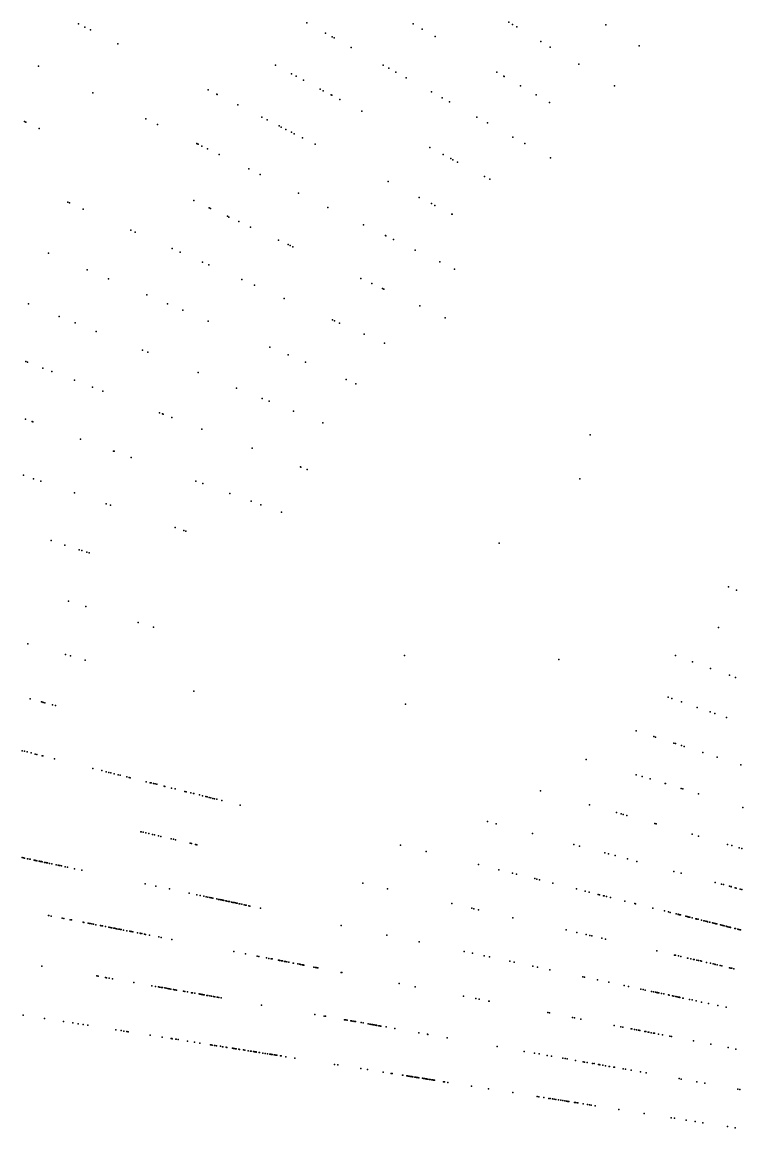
# Model space of a CAD drawing. Header units: metres. Extents: x -4327 to 4266, y -3886 to 3992.
# Drawn here: x -4327 to -3253, y 517 to 2165 of the extents above; entities that cross this region are included whole.
import ezdxf

# ---------------------------------------------------------------- set-up
doc = ezdxf.new("R2010")
doc.units = ezdxf.units.M

msp = doc.modelspace()

# ---------------------------------------------------------------- linework, layer by layer
for p in [(-4243.22, 2162.03, 2382.5), (-3902.9, 2163.41, 2510.26), (-3744.48, 2161.88, 2519.96), (-3602.35, 2164.51, 2473.99), (-3596.4, 2160.93, 2472.98), (-3457.69, 2160.6, 2509.25), (-4233.74, 2157.2, 2383.66), (-4225.64, 2153.07, 2408.31), (-4225.51, 2153.01, 2391.99), (-3875.35, 2148.14, 2486.19), (-3865.25, 2142.54, 2397.95), (-3731.13, 2154.17, 2514.13), (-3711.64, 2142.91, 2529.27), (-3590.34, 2157.29, 2478.06), (-4184.67, 2132.2, 2401.09), (-3862.37, 2140.95, 2399.29), (-3836.82, 2126.78, 2515.23), (-3554.37, 2135.68, 2533.3), (-3540.52, 2127.36, 2471.13), (-3407.73, 2129.39, 2515.5), (-4303.12, 2098.77, 2385.41), (-3949.88, 2100.19, 2474.93), (-3789.52, 2100.56, 2499.94), (-3781.02, 2095.85, 2466.13), (-3497.99, 2101.8, 2548.46), (-3926.07, 2087.53, 2498.16), (-3918.96, 2083.75, 2477.73), (-3908.18, 2078.01, 2499.49), (-3907.89, 2077.86, 2534.45), (-3770.56, 2090.05, 2509.42), (-3755.19, 2081.54, 2511.75), (-3620.18, 2090.11, 2473.1), (-3609.32, 2083.84, 2571.19), (-3608.84, 2083.57, 2573.99), (-4050.02, 2063.59, 2505.01), (-3883.05, 2064.65, 2515.16), (-3878.63, 2062.31, 2490.09), (-3717.39, 2060.58, 2539.66), (-3584.78, 2069.67, 2473.36), (-3444.65, 2069.75, 2491.36), (-4221.98, 2059.2, 2433.92), (-4037.39, 2057.15, 2506.88), (-4036.9, 2056.9, 2500.12), (-3867.02, 2056.13, 2488.95), (-3865.86, 2055.51, 2500.85), (-3853.77, 2049.08, 2515.18), (-3701.52, 2051.78, 2525.68), (-3690.6, 2045.73, 2440.83), (-3561.51, 2056.24, 2429.99), (-3541.61, 2044.75, 2526.03), (-4005.74, 2041.03, 2506.48), (-3821.28, 2031.81, 2512.88), (-3821.28, 2031.81, 2512.88), (-4323.87, 2016.25, 2471.99), (-4321.65, 2015.22, 2470.72), (-4142.95, 2020.65, 2423.55), (-4125.66, 2012.22, 2497.15), (-3970.16, 2022.9, 2496.97), (-3962.1, 2018.79, 2466.47), (-3649.72, 2023.07, 2571.28), (-3633.99, 2014.36, 2464.27), (-4301.92, 2006.02, 2466.01), (-3944.33, 2009.74, 2493.43), (-3941.12, 2008.1, 2485.05), (-3934.54, 2004.75, 2493.59), (-3926.08, 2000.44, 2466.09), (-3921.74, 1998.22, 2469.67), (-4066.84, 1983.53, 2461.55), (-4066.28, 1983.26, 2496.5), (-4065.08, 1982.67, 2457.29), (-4059.42, 1979.91, 2406.22), (-3909.68, 1992.08, 2493.64), (-3890.84, 1982.48, 2497.41), (-3719.92, 1977.92, 2446.22), (-3595.97, 1993.28, 2423.35), (-3578.32, 1983.49, 2478.08), (-4051.29, 1975.95, 2490.5), (-4033.79, 1967.41, 2479.74), (-4033.52, 1967.28, 2466.82), (-3700.09, 1967.37, 2463.84), (-3688.75, 1961.34, 2580.56), (-3540.03, 1962.27, 2448.54), (-3989.76, 1945.94, 2471.67), (-3685.42, 1959.57, 2414.42), (-3678.65, 1955.97, 2592.37), (-3972.77, 1937.65, 2521.51), (-3638.35, 1934.55, 2407.63), (-3630.42, 1930.33, 2420.47), (-3782.04, 1927.04, 2461.48), (-4259.18, 1896.31, 2556.15), (-4256.58, 1895.15, 2544.68), (-4071.71, 1898.67, 2562.88), (-3915.53, 1909.73, 2519.94), (-3735.61, 1903.39, 2586.55), (-4236.15, 1886.05, 2552.2), (-4048.8, 1887.99, 2551.69), (-4046.84, 1887.07, 2550.45), (-4046.53, 1886.93, 2508.44), (-3871.56, 1888.29, 2529.41), (-3717.33, 1894.07, 2586.47), (-3712.35, 1891.54, 2598.76), (-3686.81, 1878.53, 2543.42), (-3686.34, 1878.28, 2546.2), (-4021.47, 1875.24, 2524.84), (-4019.15, 1874.16, 2539.42), (-4004.34, 1867.25, 2523.67), (-3818.68, 1862.49, 2573.4), (-4165.33, 1854.52, 2441.91), (-4159.08, 1851.74, 2580.7), (-3987.01, 1859.17, 2503.21), (-3785.91, 1846.51, 2554.46), (-3785.43, 1846.28, 2550.99), (-3945.25, 1839.7, 2521.19), (-3930.87, 1833, 2505.68), (-3927.93, 1831.62, 2503.81), (-3927.87, 1831.6, 2506.92), (-3923.82, 1829.71, 2510.64), (-3774.13, 1840.76, 2571.64), (-4288.13, 1820.2, 2573.93), (-4103.77, 1827.12, 2578.86), (-4091.8, 1821.79, 2490.76), (-3741.54, 1824.87, 2472.02), (-4058.76, 1807.08, 2461.14), (-4048.99, 1802.72, 2474.2), (-3705.14, 1807.12, 2417.66), (-3683.25, 1796.44, 2400.38), (-4230.19, 1795.61, 2578.55), (-4198.7, 1782.24, 2433.27), (-4000.05, 1780.94, 2520.03), (-3822.55, 1782.49, 2470.5), (-3981, 1772.46, 2536.59), (-3806.24, 1774.88, 2466.11), (-3790.21, 1767.41, 2455.73), (-3788.5, 1766.6, 2451.56), (-4141.59, 1758, 2454.03), (-3936.83, 1752.79, 2540.01), (-4317.94, 1744.56, 2559.91), (-4110.82, 1744.94, 2448.46), (-4087.74, 1735.14, 2488.54), (-3734.92, 1741.62, 2419.91), (-4271.93, 1725.97, 2454.65), (-4248.09, 1716.34, 2587.26), (-4050.2, 1719.21, 2506.84), (-3864.92, 1720.77, 2568.82), (-3862.09, 1719.51, 2467), (-3854.26, 1716.03, 2587), (-3696.79, 1723.84, 2547.27), (-4216.8, 1703.7, 2458.11), (-3817.88, 1699.83, 2550.05), (-3787.41, 1686.26, 2449.71), (-4148.13, 1675.95, 2459.23), (-4140.24, 1672.77, 2489.56), (-3958.28, 1680.19, 2518.77), (-3931.09, 1668.65, 2554.94), (-4321.8, 1658.98, 2561.1), (-4319.51, 1658.11, 2569.64), (-4296.22, 1649.16, 2565.64), (-3905.24, 1657.68, 2557.03), (-4283.29, 1644.2, 2597.43), (-4249.44, 1631.21, 2550.74), (-4064.86, 1642.31, 2510.47), (-3844.49, 1631.89, 2608.18), (-4222.42, 1620.83, 2457.29), (-4206.91, 1614.88, 2600.02), (-4008.13, 1619.39, 2535.28), (-3830.13, 1625.8, 2560.75), (-3969.84, 1603.92, 2545.71), (-3959.01, 1599.54, 2479.24), (-4122.76, 1582.58, 2477.87), (-3923.15, 1585.06, 2553.4), (-4322.24, 1573.17, 2463.39), (-4312.12, 1569.48, 2451.19), (-4311.33, 1569.2, 2597.43), (-4118.2, 1580.83, 2481.46), (-4117.2, 1580.45, 2493.54), (-4104.44, 1575.55, 2517.55), (-3879.11, 1567.26, 2562.24), (-4059.31, 1558.22, 2543.69), (-3480.75, 1549.73, 2265.4), (-4240.42, 1543.39, 2470.88), (-4190.93, 1525.37, 2489.68), (-4190.15, 1525.09, 2486.03), (-4164.77, 1515.85, 2464.64), (-3984.62, 1529.55, 2550.3), (-3912.72, 1501.95, 2585.63), (-3911.85, 1501.62, 2581.9), (-4325.46, 1489.38, 2456.46), (-4310.58, 1484.25, 2464.06), (-3902.62, 1498.07, 2597.88), (-3496.22, 1484.06, 2249.86), (-4299.46, 1480.42, 2564.5), (-4068.53, 1480.82, 2551.94), (-4058.3, 1477.1, 2542.35), (-4249.26, 1463.14, 2499.14), (-4017.74, 1462.34, 2573.8), (-3986.13, 1450.83, 2597.88), (-4202.34, 1446.98, 2541.84), (-4195.74, 1444.71, 2499.45), (-3971.67, 1445.57, 2578.96), (-3940.94, 1434.39, 2571.58), (-4099.53, 1411.58, 2545.99), (-4086.53, 1407.11, 2550.62), (-4083.18, 1405.95, 2570.81), (-4284.17, 1392.01, 2469.73), (-4263.51, 1385.3, 2508.95), (-3616.35, 1388.19, 2249.14), (-4242.39, 1378.44, 2493.33), (-4238.29, 1377.1, 2487.73), (-4231.08, 1374.76, 2544.32), (-4227.62, 1373.64, 2500.58), (-3274.55, 1323, 2089.43), (-3262.87, 1318.28, 2110.58), (-4258.21, 1301.87, 2527.28), (-4232.54, 1294.02, 2480.23), (-4154.19, 1270.06, 2541.29), (-4131.36, 1263.08, 2539.99), (-3289.71, 1262.8, 2084.72), (-4318.96, 1238.44, 2511.38), (-4262.85, 1222.35, 2539.42), (-4255.08, 1220.12, 2518.79), (-3757.73, 1220.96, 2375.53), (-3353.89, 1220.72, 2132.65), (-4233.51, 1213.94, 2518.76), (-3527.68, 1214.68, 2270.96), (-3328.23, 1211.38, 2103.25), (-3301.57, 1201.67, 2086.4), (-3273.25, 1191.36, 2151.6), (-3264.57, 1188.21, 2106.83), (-4315.33, 1156.29, -230.47), (-4071.56, 1167.5, 2453.15), (-3364.91, 1158.63, 2190.19), (-3359.36, 1156.72, 2112.46), (-4298.25, 1151.71, -110.45), (-4296.67, 1151.29, -8.49), (-4295.87, 1151.08, -27.9), (-4293.67, 1150.48, -256.06), (-4281.97, 1147.35, -44.73), (-4277.81, 1146.24, -68.85), (-3756.3, 1148.42, 2341.23), (-3344.73, 1151.68, 2095.43), (-3321.34, 1143.63, 2190.99), (-3301.91, 1136.94, 2091.83), (-3295.14, 1134.61, 2176.36), (-3277.54, 1128.55, 2133.32), (-3412.43, 1108.77, 2189.35), (-3386.14, 1100.22, 2175.14), (-3383.59, 1099.4, 2176.17), (-3356.18, 1090.49, 2169.13), (-3353.7, 1089.68, 2199.46), (-4327.07, 1078.86, 755.02), (-4324.03, 1078.1, 814.64), (-4320.03, 1077.1, 783.81), (-4314.04, 1075.61, 1032.85), (-4308.01, 1074.11, 861.77), (-4307.98, 1074.1, 1036.51), (-4307.91, 1074.08, 891.94), (-4305.25, 1073.42, 919.12), (-4297.44, 1071.47, 1003.45), (-4296.36, 1071.2, 1110.41), (-3344.82, 1086.8, 2135.45), (-3340.79, 1085.49, 2190.99), (-3313.02, 1076.47, 2156.98), (-4279.19, 1066.92, 1077.89), (-3486.93, 1066.06, 2186.83), (-3291.59, 1069.5, 2143.03), (-3256.25, 1058.02, 2130.37), (-4221.82, 1052.62, -77.14), (-4208.64, 1049.33, -48.5), (-4202.17, 1047.72, -159.51), (-4198.22, 1046.73, -223.21), (-4195.15, 1045.97, -249.06), (-4190.01, 1044.69, -43.57), (-4184.39, 1043.29, -147.06), (-4181.15, 1042.48, -224.65), (-4171.43, 1040.05, -134.87), (-4168.05, 1039.21, -55.06), (-4166.48, 1038.82, -216.82), (-3412.3, 1043.24, 2190.62), (-3403.66, 1040.6, 2108.3), (-4142.61, 1032.87, -660.7), (-4136.3, 1031.3, -633.53), (-4134.9, 1030.95, 2385.02), (-4131.42, 1030.08, -732.84), (-4129.14, 1029.51, -840.45), (-4128.91, 1029.45, -749.13), (-4126.84, 1028.94, -758.32), (-4115.52, 1026.11, -121.49), (-4114.69, 1025.91, -772.81), (-4104.81, 1023.44, -424.82), (-4099.05, 1022.01, -870.29), (-3391.45, 1036.87, 2095.52), (-3369.24, 1030.08, 2113.02), (-3368.79, 1029.94, 2183.91), (-3345.18, 1022.72, 2121.35), (-3342.78, 1021.99, 2104.22), (-4084.9, 1018.48, -19.52), (-4082.84, 1017.97, -717.13), (-4075.78, 1016.21, -223.59), (-4075.76, 1016.2, -193.73), (-4071.76, 1015.2, -264.71), (-4071.3, 1015.09, 2309.42), (-4063.09, 1013.04, -92.51), (-4058.7, 1011.95, -682.41), (-4053.56, 1010.67, -279.54), (-4051.51, 1010.15, -110.48), (-4048.58, 1009.42, -254.06), (-4046.26, 1008.85, -55.73), (-4043, 1008.03, -128.44), (-4040.72, 1007.47, -153.38), (-4037.39, 1006.63, -228.31), (-3555.11, 1019.41, 2169.01), (-3319.47, 1014.86, 2165.06), (-4029.68, 1004.71, -728.79), (-4002.23, 997.87, 2311.45), (-3482.12, 998.48, 2092.74), (-3253.35, 994.65, 2142.61), (-3633.87, 973.69, 2148.83), (-3441.91, 986.95, 2092.08), (-3434.85, 984.93, 2166.98), (-3431.85, 984.07, 2114.8), (-3426.28, 982.47, 2174.89), (-4150.57, 958.23, -749.91), (-4150.08, 958.12, -742.64), (-4147.2, 957.46, -742.12), (-4143.2, 956.53, -743.8), (-3621.03, 970.25, 2168.44), (-3566.74, 955.7, 2181.87), (-3384.66, 970.54, 2198.87), (-3382.45, 969.9, 2184.11), (-4138.73, 955.5, -817.24), (-4133.17, 954.22, -107.6), (-4130.11, 953.51, -102.9), (-4124.21, 952.15, -280.9), (-4120.56, 951.31, -280.65), (-4105.35, 947.79, -203.53), (-4102, 947.02, -115.98), (-4098.81, 946.28, -288.39), (-4076.7, 941.18, -757.76), (-4074.78, 940.74, -757.4), (-4069.03, 939.41, -277.15), (-4068.52, 939.29, -110.48), (-3505.23, 939.22, 2176.42), (-3329.02, 954.58, 2126.14), (-3319.35, 951.81, 2138.16), (-3276.39, 939.49, 2154.46), (-4066.77, 938.89, -7.97), (-3763.72, 938.4, -878.83), (-3725.17, 928.79, 2145.94), (-3496.95, 937.01, 2171.27), (-3458.82, 926.79, 2071.31), (-3453.54, 925.37, 2178.93), (-3443.9, 922.79, 2088.4), (-3269.63, 937.55, 2160.41), (-3258.66, 934.41, 2187.05), (-3254.95, 933.34, 2504.17), (-4327.34, 919.8, 456.45), (-4327.03, 919.74, 1173.7), (-4325.41, 919.39, 351.66), (-4323.74, 919.04, 497.53), (-4319.48, 918.13, 482.41), (-4318.59, 917.94, 685.71), (-4315.65, 917.32, 523.42), (-4315.63, 917.32, 655.69), (-4315.58, 917.31, 428.47), (-4309.58, 916.03, 703.98), (-4308.48, 915.8, 947.56), (-4307.81, 915.65, 977.61), (-4307.81, 915.65, 977.61), (-4307.1, 915.5, 598.04), (-4305.46, 915.15, 1088.53), (-4301.94, 914.41, 868.59), (-4301.48, 914.31, 870.99), (-4300.25, 914.05, 255.66), (-4299.88, 913.97, 898.11), (-4298.65, 913.71, 308.51), (-4297.67, 913.5, 390.44), (-4293.89, 912.69, 730.91), (-4291.98, 912.29, 207.17), (-4291.75, 912.24, 279.17), (-4290.97, 912.07, 918.7), (-4289.46, 911.75, 416.22), (-4286.41, 911.11, 619.53), (-4282.87, 910.35, 944.43), (-4276.4, 908.98, 511.41), (-4273.74, 908.41, 830.76), (-4272.08, 908.06, 724.75), (-4271.15, 907.86, 1110.23), (-4270.95, 907.82, 697.67), (-4268.71, 907.34, 913.94), (-4263.25, 906.18, 488.16), (-3647.06, 909.31, 2168.73), (-3425.05, 917.74, 2121.37), (-3411.56, 914.13, 2144.53), (-4259.78, 905.45, 1079.51), (-4249.33, 903.22, 1044.22), (-4238.59, 900.94, 2357.37), (-3616.83, 901.78, -906.74), (-3596.42, 896.69, 2195.58), (-3590.82, 895.29, 2164.98), (-3356.17, 899.28, 2112.31), (-3345.41, 896.4, 2136.71), (-4143.78, 880.79, -752.94), (-4128.06, 877.45, -821.53), (-3819.65, 881.84, -879.17), (-3782.82, 873.33, -872.92), (-3563.15, 888.39, 2142.92), (-3560.21, 887.66, 2141.16), (-3556.34, 886.7, -782.2), (-3536.3, 881.7, 2199.35), (-3294.56, 882.77, 2315.51), (-3285.04, 880.22, 2276.45), (-3282.31, 879.49, 2334.08), (-3273.48, 877.13, 2333.25), (-3270.98, 876.46, 2200.45), (-3270.95, 876.45, 2122.44), (-3265, 874.85, 2292.05), (-3263.39, 874.42, 2143.29), (-3263.18, 874.37, 2296.15), (-4107.71, 873.12, -855.59), (-4078.31, 866.87, -778.64), (-4067.2, 864.51, -636.51), (-4061.79, 863.36, -777.83), (-4056.56, 862.25, -797.92), (-4053.27, 861.55, -643.58), (-4050.51, 860.96, -670.93), (-4047.84, 860.39, -845.47), (-4045.63, 859.92, -181.71), (-4045.24, 859.84, -154.58), (-4042.96, 859.36, -260.72), (-4037.3, 858.15, -249.06), (-4036.99, 858.09, -599.56), (-4036.99, 858.09, -599.56), (-4034.56, 857.57, -468.81), (-4034.49, 857.56, -482.48), (-4032.83, 857.2, -434.47), (-4032.81, 857.2, -569.12), (-4030.99, 856.81, -573.45), (-4030.92, 856.8, -443.36), (-4030.46, 856.7, -605.48), (-3501.4, 873, 2177.65), (-3488.59, 869.8, 2196.52), (-3482.62, 868.32, 2187.39), (-3468.95, 864.91, -822.31), (-3467.2, 864.47, -830.11), (-3461.25, 862.99, 2110.43), (-3460.49, 862.8, 2186.85), (-3460.07, 862.69, 2080.93), (-3456.56, 861.82, 2184.36), (-3450.47, 860.3, 2101.24), (-3257.28, 872.78, 2228.03), (-3254.94, 872.16, 2339.05), (-4029.99, 856.6, -667.53), (-4028.64, 856.31, -350.15), (-4027.99, 856.18, -470.32), (-4027.9, 856.16, -639.55), (-4026.9, 855.94, -706.25), (-4023.88, 855.3, -212.22), (-4023.13, 855.14, -677.91), (-4023.1, 855.14, -176.21), (-4022.14, 854.93, -90.85), (-4019.64, 854.4, -50.43), (-4019.06, 854.28, -544.36), (-4018.36, 854.13, -54.9), (-4015.51, 853.52, -16.79), (-4013.25, 853.04, -130.96), (-4012.9, 852.97, -504.87), (-4012.63, 852.91, -373.56), (-4011.61, 852.69, -371.21), (-4011.33, 852.63, -218.29), (-4009.27, 852.2, -224.9), (-4007.89, 851.9, -245), (-4007.17, 851.75, -415.9), (-4007.02, 851.72, -402.35), (-4003.83, 851.04, -540.03), (-4002.82, 850.82, -282.79), (-4000.04, 850.23, -439.96), (-3996.66, 849.52, -345.13), (-3996.45, 849.47, -306.98), (-3994.62, 849.08, -183.88), (-3993.43, 848.83, -152.6), (-3989.63, 848.02, -411.83), (-3987.88, 847.65, -375.74), (-3972.33, 844.34, -125.19), (-3687.14, 851.24, 2109.73), (-3657.11, 844.31, 2171.07), (-3654.24, 843.65, 2161.18), (-3647.23, 842.03, 2181.58), (-3429.16, 854.99, 2088.27), (-3429.05, 854.96, 2101.22), (-3414.17, 851.25, 2152.3), (-3413.12, 850.99, 2109.68), (-3387.48, 844.59, 2156.46), (-3370.33, 840.32, 2187.65), (-4288.06, 833.52, 1171.77), (-4287.57, 833.42, 1194.64), (-4287.53, 833.41, 1399.45), (-4283.99, 832.72, 1201.33), (-4267.5, 829.52, 1161.06), (-4265.42, 829.11, 1387.01), (-4255.96, 827.28, 1352.73), (-4253.83, 826.86, 1354.65), (-3596.31, 830.27, 2137.66), (-3364.37, 838.83, 2141.75), (-3361.69, 838.16, 2116.62), (-3352.98, 835.99, 2160.63), (-3349.98, 835.24, 2195.54), (-3349.83, 835.21, 2449.79), (-3348.58, 834.89, -859.45), (-3347.83, 834.71, 2207.37), (-3346.12, 834.28, 2148.36), (-3338.59, 832.4, 2270.67), (-3336.62, 831.91, 2152.7), (-3335.38, 831.6, 2247.02), (-3335.07, 831.53, 2419.33), (-3333.92, 831.24, 2335.36), (-3332.35, 830.85, 2274.5), (-3328.86, 829.98, 2505.49), (-3323.55, 828.65, 2512.97), (-3322.23, 828.33, 2227.52), (-3321.74, 828.2, 2253.86), (-3320.11, 827.8, 2353.08), (-3315.12, 826.55, 2257.39), (-3315.11, 826.55, 2335.84), (-3311.54, 825.66, 2529.75), (-3310.8, 825.48, 2149.01), (-3308.78, 824.97, 2282.57), (-3306.5, 824.4, 2130.67), (-3306.33, 824.36, 2299.77), (-3306.03, 824.29, 2348.58), (-3305.87, 824.25, 2557.23), (-4236.6, 823.51, 260.43), (-4235.17, 823.23, 255.62), (-4228.75, 821.98, 461.09), (-4226.79, 821.6, 465.63), (-4225.69, 821.39, 489.28), (-4223.24, 820.91, 491.37), (-4220.9, 820.46, 436.53), (-4217.71, 819.84, 433.83), (-4210.77, 818.49, 690.2), (-4209.32, 818.21, 312.78), (-4207.74, 817.9, 687.31), (-4202.87, 816.96, 662.58), (-4198.3, 816.07, 868.93), (-4195.91, 815.6, 286.02), (-4194.23, 815.28, 257.82), (-4194.01, 815.23, 281.21), (-4193.46, 815.13, 513.89), (-4190.62, 814.57, 923.25), (-4189.84, 814.42, 511.08), (-4187.95, 814.06, 927.53), (-4186.6, 813.79, 655.25), (-4183.98, 813.28, 895.05), (-4182.05, 812.91, 484.23), (-4180.76, 812.66, 867.71), (-4180.23, 812.55, 955.05), (-4179.57, 812.43, 488.64), (-4176.26, 811.78, 249.73), (-4171.14, 810.79, 302.96), (-4166.91, 809.97, 683.01), (-4165.51, 809.69, 704.17), (-4164.25, 809.45, 677.83), (-4162.43, 809.1, 710.78), (-4155.64, 807.77, 888.99), (-3852.12, 818.79, -831.48), (-3516.82, 811.92, 2108.85), (-3500.61, 808.18, 2197.56), (-3303.22, 823.59, 2209.49), (-3302.71, 823.46, 2382), (-3302.57, 823.42, 2494.25), (-3302.49, 823.4, 2365.28), (-3298.7, 822.46, 2362.57), (-3298.63, 822.44, 2222.26), (-3296.82, 821.99, 2306.67), (-3294.85, 821.5, 2267.61), (-3293.51, 821.16, 2317.9), (-3292.21, 820.84, 2341.49), (-3286.67, 819.46, -871.09), (-3284.72, 818.97, 2469.43), (-3283.45, 818.66, 2204.14), (-3282.91, 818.52, 2232.8), (-3281.01, 818.05, 2202.5), (-3278.28, 817.37, 2450.51), (-3277.2, 817.1, 2416.12), (-3276.01, 816.8, 2537.01), (-3273.81, 816.25, 2506.63), (-3273.7, 816.23, 2258.38), (-3272.88, 816.02, 2165.74), (-3272.36, 815.89, 2432.07), (-3271.7, 815.73, 2297.16), (-3265.23, 814.11, 2545.94), (-3264.38, 813.9, 2428.93), (-3260.75, 813, 2423.44), (-3259.31, 812.64, 2521.22), (-3257.19, 812.11, 2376.55), (-3257.15, 812.1, 2308.45), (-3256.69, 811.98, 2573.99), (-4151.33, 806.94, 941.18), (-4150.78, 806.83, 919.3), (-4148.9, 806.46, 911.64), (-4145.08, 805.72, 1100.66), (-4143.42, 805.4, 1100.22), (-4137.34, 804.22, 1125.65), (-4123.69, 801.56, 879.76), (-4120.33, 800.91, 881.43), (-4104.37, 797.81, 1121.57), (-3783.84, 804.28, 2134.63), (-3735.81, 794.07, 2159.47), (-3486.74, 804.98, 2135.57), (-3481.49, 803.77, -827.99), (-3481.49, 803.77, -827.99), (-3478.36, 803.04, 2093.64), (-3463.29, 799.56, 2081.96), (-3458.03, 798.35, 2097.04), (-4012.01, 779.86, -788.67), (-3994.48, 776.45, -787.53), (-3668.48, 779.76, -888.51), (-3656.44, 777.2, 2102.84), (-3381.59, 780.7, 2154.19), (-3355.39, 774.65, 2205.75), (-4298.19, 757.89, 2303.88), (-3977.11, 773.07, -586.32), (-3974.44, 772.55, -585.92), (-3962.99, 770.33, -559.53), (-3959.58, 769.67, -559.05), (-3956.11, 768.99, -754.91), (-3954.66, 768.71, -754.63), (-3945.53, 766.93, -532.51), (-3944.55, 766.74, -130.45), (-3943.63, 766.56, -530.02), (-3943.08, 766.46, -337.09), (-3941.02, 766.06, -361.18), (-3939.36, 765.73, -363.23), (-3936.13, 765.11, -607.1), (-3935.24, 764.93, -604.72), (-3934.8, 764.85, -778.03), (-3933.11, 764.52, -119.14), (-3932.98, 764.49, -773.13), (-3929.96, 763.91, -167.14), (-3923.67, 762.69, -578.44), (-3922.81, 762.52, -582.76), (-3916.56, 761.3, -380.89), (-3913.98, 760.8, -118.56), (-3913.7, 760.75, -385), (-3912.45, 760.5, -332.28), (-3910.03, 760.03, -360.53), (-3908.64, 759.76, -146.66), (-3908.4, 759.72, -547.4), (-3907.81, 759.6, -551.74), (-3907.73, 759.59, -355.94), (-3638.86, 773.46, 2165.45), (-3631.03, 771.8, 2141.86), (-3600.45, 765.3, -903.9), (-3593.91, 763.91, 2192.71), (-3566.51, 758.09, -796.87), (-3353.77, 774.28, 2167.8), (-3349.26, 773.24, 2341.78), (-3345.7, 772.42, 2228.54), (-3335.82, 770.13, 2466.03), (-3335.35, 770.03, 2240.27), (-3331.12, 769.05, 2266.84), (-3330.75, 768.96, 2245.18), (-3327.01, 768.1, 2470.85), (-3326.9, 768.07, 2298.99), (-3326.06, 767.88, 2266.08), (-3321.87, 766.91, 2484.08), (-3321.81, 766.9, 2481.19), (-3319.25, 766.31, 2229.45), (-3316.71, 765.72, 2376.56), (-3314.96, 765.32, 2530.41), (-3307.62, 763.63, 2462.1), (-3301.66, 762.25, 2186.1), (-3297.62, 761.32, 2193.9), (-3295.36, 760.79, 2399.88), (-3294.44, 760.58, 2330.56), (-3291.88, 759.99, 2475.78), (-3287.2, 758.91, 2413.36), (-3284.73, 758.34, 2419.9), (-4216.23, 743.43, 1236.48), (-4214.15, 743.07, 1205.59), (-3892.62, 756.65, -148.22), (-3890.35, 756.21, -195.78), (-3889.81, 756.1, -169.76), (-3889.08, 755.96, -169.73), (-3887.72, 755.7, -189.15), (-3886.47, 755.45, -167.45), (-3851.9, 748.73, -3.21), (-3851.16, 748.59, -9.63), (-3559.26, 756.55, 2166.19), (-3540.97, 752.66, 2195.37), (-3491.86, 742.22, 2109.38), (-3489.51, 741.72, 2200.89), (-3273.33, 755.71, 2403.18), (-3271.31, 755.24, 2463.13), (-3269.73, 754.88, 2164.96), (-3267.05, 754.26, 2471.19), (-4202.96, 741.1, 1288.27), (-4201.56, 740.85, 1290.38), (-4197.72, 740.17, 1256.28), (-4192.69, 739.28, 1318.13), (-4160.91, 733.68, 1247.77), (-4133.93, 728.92, 184.42), (-4128.5, 727.97, 1051.3), (-4124, 727.17, 298.57), (-4122.64, 726.93, 270.94), (-4122.34, 726.88, 381.18), (-4119.8, 726.43, 353.35), (-4118.38, 726.18, 729.15), (-4118.3, 726.17, 1077.85), (-4114.83, 725.56, 602.34), (-4112.76, 725.19, 805.86), (-3765.57, 731.95, 2155.17), (-3741.88, 727.35, 2147.08), (-3469.84, 737.54, 2199.19), (-3452.93, 733.94, 2135.52), (-3430.08, 729.09, 2116.17), (-3423.62, 727.71, 2387.33), (-4110.3, 724.76, 497.45), (-4110.27, 724.75, 576.13), (-4108.74, 724.48, 755.62), (-4108.27, 724.4, 1264.21), (-4107.69, 724.3, 961.77), (-4107.51, 724.26, 324.82), (-4105.79, 723.96, 524.6), (-4101.71, 723.24, 1144.05), (-4100.07, 722.95, 553.89), (-4099.19, 722.8, 697.72), (-4097.16, 722.44, 1014.43), (-4086.71, 720.6, 774.97), (-4084.95, 720.29, 930.27), (-4080.85, 719.56, 981.7), (-4074.84, 718.5, 177.26), (-4073.5, 718.27, 206.6), (-4069.82, 717.62, 374.05), (-4063.73, 716.55, 407.55), (-4062.76, 716.37, 592.42), (-4061.06, 716.07, 770.1), (-4060.18, 715.92, 348.24), (-4058.61, 715.64, 1031.12), (-4058.43, 715.61, 379.8), (-4057.41, 715.43, 545.84), (-4056.24, 715.22, 623.6), (-4051.98, 714.47, 567.96), (-4050.67, 714.24, 595.23), (-4047.64, 713.71, 1002.17), (-4045.13, 713.27, 794.94), (-4042.17, 712.74, 792.03), (-4040.38, 712.43, 1028.86), (-4036.54, 711.75, 821.12), (-4036.12, 711.68, 574.85), (-4034.41, 711.38, 968.17), (-4030.6, 710.7, 1000.31), (-3669.64, 713.31, 2151.53), (-3651.17, 709.71, 2116.46), (-3646.34, 708.78, 2127.09), (-3405.19, 723.79, 2366.14), (-3401.88, 723.09, -850.03), (-3399.03, 722.49, 2587.51), (-3389.42, 720.44, 2519.02), (-3386.38, 719.8, 2193.63), (-3383.52, 719.19, 2271.94), (-3382.15, 718.9, 2405.69), (-3380.74, 718.6, 2446.89), (-3380.05, 718.45, 2137.06), (-3379.14, 718.26, 2167.87), (-3378.69, 718.16, 2212.49), (-3374.67, 717.31, 2239.16), (-3371.25, 716.58, 2420.32), (-3364.13, 715.07, 2226.83), (-3362.96, 714.82, 2306.77), (-3358.24, 713.82, 2196.46), (-3356.09, 713.36, 2356.73), (-3353.37, 712.78, 2143.53), (-3351.17, 712.31, 2304.1), (-3349.06, 711.87, 2159), (-3347.84, 711.61, 2454.04), (-3347.1, 711.45, -870.04), (-3342.63, 710.5, 2424.91), (-3342.41, 710.45, 2265.74), (-3332.79, 708.41, 2253.87), (-3970.73, 700.15, 2308.85), (-3632.12, 706.01, -900.06), (-3631.62, 705.92, -906.35), (-3329.12, 707.63, 2359.71), (-3322.89, 706.3, 2374.55), (-3314.96, 704.62, 2512.03), (-3304.76, 702.45, 2481.53), (-3290.49, 699.41, 2547.92), (-3278.2, 696.8, 2567.3), (-4325.77, 685.13, 142.18), (-4293.76, 680.07, 2166), (-4265.86, 675.65, 2234.89), (-3891.34, 686.15, -742.38), (-3877.35, 683.68, -829.02), (-3875.35, 683.33, -824.11), (-3846.85, 678.3, -844.77), (-3846.43, 678.23, -795.75), (-3845.03, 677.98, -439.45), (-3842.86, 677.6, 2114.56), (-3837.53, 676.66, -624.81), (-3836.45, 676.47, -602.86), (-3835.54, 676.31, -279.82), (-3832.96, 675.85, -654.59), (-3832.38, 675.75, -630.5), (-3830.64, 675.45, -652.01), (-3543.78, 688.84, 2085.61), (-3541.49, 688.4, 2092.14), (-3507.35, 681.76, 2204.31), (-3504.22, 681.15, 2202.34), (-3494.7, 679.3, 2080.1), (-4251.59, 673.39, 2372.28), (-4244.03, 672.19, 2271.21), (-4236.39, 670.98, 2131.22), (-4236.37, 670.98, 2300.14), (-4229.63, 669.91, 2296.48), (-4187.54, 663.24, 2333.53), (-4179.85, 662.02, 2236.86), (-4175.62, 661.35, 70.33), (-4171.25, 660.66, -1.15), (-4169.34, 660.36, -40.29), (-3822.01, 673.92, -705.07), (-3819.37, 673.46, -466.53), (-3811.55, 672.08, -409.99), (-3809.45, 671.71, -229.18), (-3808.74, 671.58, -256.67), (-3808.66, 671.57, -624.44), (-3807.32, 671.33, -144.51), (-3807.25, 671.32, -383.96), (-3807.13, 671.3, -439.39), (-3805.4, 670.99, -434.92), (-3805.08, 670.94, -41.1), (-3804.04, 670.76, -228.85), (-3802.94, 670.56, -70.56), (-3800.77, 670.18, -679.43), (-3799.84, 670.01, -275.1), (-3799.28, 669.92, -68.39), (-3799.09, 669.88, -459.79), (-3798.88, 669.85, -304.65), (-3795.86, 669.31, -118.82), (-3795.7, 669.28, -514.91), (-3794.14, 669.01, -329.66), (-3793.25, 668.85, -200.81), (-3792.98, 668.8, -223.97), (-3792.83, 668.78, -488.89), (-3784.93, 667.39, -250.85), (-3772.01, 665.11, 2080.98), (-3445.22, 669.68, 2231.89), (-3435.4, 667.77, 2469.05), (-3432.15, 667.14, 2472.43), (-3419.66, 664.71, 2266.37), (-3419.39, 664.66, 2217.83), (-3418.68, 664.52, 2273.84), (-3415.01, 663.81, 2276.82), (-3411.96, 663.22, 2237.07), (-3409.04, 662.65, 2179.3), (-3408.54, 662.55, 2176.35), (-3406.81, 662.22, 2233.68), (-3399.53, 660.8, 2412.29), (-3398.71, 660.64, 2505.44), (-3398.36, 660.57, 2470.82), (-3398.15, 660.53, 2198.75), (-3398.12, 660.53, 2411.29), (-3394.28, 659.78, 2465.01), (-3393.34, 659.6, 2501.49), (-4136.7, 655.19, -44.55), (-4118.67, 652.33, 1311.05), (-4105.16, 650.19, 1259.57), (-4104.98, 650.16, 1232.34), (-4104.06, 650.02, 1163.34), (-4103.57, 649.94, -103.13), (-4098.12, 649.08, 1190.99), (-4097.67, 649.01, 1376.84), (-4094.74, 648.54, 1276.15), (-4080.95, 646.36, 1244.77), (-4070.62, 644.72, 1295.75), (-4062.62, 643.46, 1209.87), (-3736.09, 658.77, -881.3), (-3723.2, 656.5, 2083.53), (-3722.81, 656.43, 2080.62), (-3693.96, 651.34, 2175.16), (-3389.94, 658.94, 2214.64), (-3386.37, 658.24, 2431), (-3385.85, 658.14, 2225.27), (-3385.15, 658.01, 2484), (-3379.23, 656.86, 2445.6), (-3373.07, 655.66, 2455.27), (-3362.26, 653.56, -858.96), (-3359.94, 653.11, -866.31), (-3326.85, 646.67, 2472.23), (-4046.75, 640.94, 1239.21), (-4045.72, 640.78, 177.72), (-4044.29, 640.55, 217.95), (-4040.47, 639.95, 1208.12), (-4040.34, 639.93, 413.04), (-4037.58, 639.49, 439.8), (-4037.49, 639.47, 349.78), (-4031.9, 638.59, 387.45), (-4028.63, 638.07, 1253.11), (-4028.45, 638.04, 373.66), (-4023.22, 637.22, 261.41), (-4023.16, 637.21, 544.17), (-4023.16, 637.21, 346.3), (-4022.31, 637.07, 373.09), (-4013.89, 635.74, 176.32), (-4013.22, 635.63, 538.32), (-4012.22, 635.47, 560.75), (-4011.19, 635.31, 587.71), (-4009.41, 635.03, 589.71), (-4009.03, 634.97, 216.05), (-4008.62, 634.9, 605.43), (-4004.62, 634.27, 631.98), (-4003.28, 634.06, 282.32), (-3997.53, 633.15, 758.13), (-3995.46, 632.82, 308.38), (-3995.23, 632.78, 381.7), (-3990.66, 632.06, 786.52), (-3987.24, 631.52, 804.14), (-3986.02, 631.32, 405.26), (-3982.4, 630.75, 828.35), (-3981.83, 630.66, 757.43), (-3981.1, 630.54, 431.43), (-3979.79, 630.34, 984.82), (-3979.4, 630.28, 475.75), (-3979.02, 630.21, 1014.96), (-3978.73, 630.17, 781.89), (-3978.41, 630.12, 558.26), (-3974.28, 629.46, 629.44), (-3974.21, 629.45, 721.95), (-3973.6, 629.36, 497.32), (-3968.74, 628.59, 601.65), (-3968.41, 628.54, 1056.65), (-3964.93, 627.98, 666.15), (-3961.66, 627.47, 1005.88), (-3958.44, 626.96, 979.54), (-3956.76, 626.69, 951.38), (-3956.43, 626.64, 795.66), (-3954.83, 626.38, 689.16), (-3619.25, 638.17, 2187.8), (-3579.11, 631.09, 2201.29), (-3563.62, 628.36, 2159.53), (-3557, 627.2, -814.18), (-3301.09, 641.67, 2587.71), (-3275.2, 636.64, 2570.32), (-3263.97, 634.45, 2584.71), (-3951.92, 625.92, 822.01), (-3950.59, 625.71, 1049.57), (-3949.39, 625.52, 915.12), (-3949.09, 625.47, 1023.57), (-3948.49, 625.38, 993.27), (-3947.65, 625.25, 1023.2), (-3942.24, 624.39, 1087.01), (-3941.24, 624.23, 888.07), (-3934.18, 623.11, 945.95), (-3920.88, 621.01, 988.62), (-3861.96, 611.67, 2127.15), (-3856.86, 610.87, 2224.8), (-3545.09, 625.09, 2183.05), (-3538.41, 623.92, -805.81), (-3521.87, 621, 2436.37), (-3518.21, 620.36, 2236.4), (-3515.08, 619.8, 2234.41), (-3502.76, 617.63, 2091.19), (-3491.39, 615.63, 2144.7), (-3489.12, 615.23, 2234.08), (-3485.22, 614.54, 2456.51), (-3477.25, 613.13, 2130.76), (-3475.14, 612.76, 2177), (-3468.51, 611.59, 2310.51), (-3467.4, 611.4, 2404.32), (-3466.28, 611.2, 2463.12), (-3462.28, 610.49, 2361.61), (-3457.86, 609.71, 2366.94), (-3822.51, 605.43, 2157.7), (-3812.94, 603.91, 2100.15), (-3812.49, 603.84, -834.78), (-3789.39, 600.18, -834.11), (-3777.53, 598.3, -794.43), (-3775.75, 598.02, -642.93), (-3760.66, 595.63, -606.25), (-3760.07, 595.54, -536.09), (-3754.13, 594.6, -419.42), (-3753.07, 594.43, -457.1), (-3752.29, 594.3, -579.43), (-3752.18, 594.29, -799.91), (-3750.96, 594.09, -421.16), (-3750.47, 594.02, -722), (-3749.11, 593.8, -612.88), (-3748.06, 593.63, -328.87), (-3747.03, 593.47, -511.04), (-3746.87, 593.45, -274.63), (-3745.96, 593.3, -393.4), (-3745.35, 593.21, -485.56), (-3452.53, 608.77, 2548.56), (-3452.12, 608.7, 2516.26), (-3445.65, 607.56, 2397.64), (-3444.5, 607.36, 2394.04), (-3431.54, 605.07, 2421.49), (-3428.17, 604.48, 2302.7), (-3419.92, 603.02, 2251.15), (-3405.79, 600.53, 2293.09), (-3397.48, 599.07, 2565.92), (-3742.23, 592.71, -29.97), (-3742.21, 592.71, -601.15), (-3741.7, 592.63, -694.65), (-3741.2, 592.55, -426.34), (-3740.6, 592.45, -369.88), (-3739.74, 592.32, -428.26), (-3739.59, 592.29, -451.27), (-3738.42, 592.11, -788.36), (-3737.64, 591.98, -879.1), (-3736.43, 591.79, -576.98), (-3736.01, 591.73, -631.93), (-3730.99, 590.93, -605.69), (-3729.15, 590.64, -760.66), (-3728.32, 590.51, -149.34), (-3727.7, 590.41, -760.36), (-3726.31, 590.19, -391.33), (-3725.86, 590.12, -368.42), (-3725.13, 590, 2097.34), (-3724.67, 589.93, -211.04), (-3724.42, 589.89, -211.03), (-3722.58, 589.6, -789.31), (-3720.13, 589.21, -241.71), (-3720.11, 589.21, -245.84), (-3719.33, 589.08, -301.53), (-3716.98, 588.71, -187.97), (-3716.69, 588.67, -122.16), (-3715.25, 588.44, -187.88), (-3714.55, 588.33, -266.08), (-3712.88, 588.06, -66.64), (-3699.29, 585.91, 2163.77), (-3698.87, 585.84, -62.3), (-3697.84, 585.68, -221.82), (-3697.77, 585.67, -31.65), (-3692.9, 584.9, -217.43), (-3657.75, 579.33, 2177.36), (-3348.49, 590.43, -890.23), (-3345.35, 589.88, 2529.42), (-3321.92, 585.74, 2554.87), (-3310.12, 583.66, 2474.4), (-3632.53, 575.34, 2200.31), (-3596.37, 569.61, -783.31), (-3596.2, 569.58, 2175.6), (-3560.01, 563.85, 2470), (-3557.5, 563.45, 2109.76), (-3549.94, 562.25, 2198.48), (-3542.64, 561.1, 2135.24), (-3542.35, 561.05, 2261.55), (-3540.64, 560.78, 2257.73), (-3537.16, 560.23, 2422.7), (-3260.72, 574.95, 2493.62), (-3257.85, 574.45, 2497.08), (-3534.49, 559.81, 2336.44), (-3532.12, 559.43, 2190.12), (-3527.91, 558.77, 2163.48), (-3524.42, 558.21, 2158.68), (-3521.87, 557.81, 2215.99), (-3521.53, 557.76, 2495.09), (-3518.62, 557.3, 2490.14), (-3516.34, 556.93, 2459.73), (-3515.77, 556.84, 2374.23), (-3515.75, 556.84, 2405.21), (-3514.33, 556.62, 2339.76), (-3512.65, 556.35, 2434.28), (-3504.25, 555.02, 2204.9), (-3502.7, 554.77, 2528.14), (-3500.47, 554.42, 2437.22), (-3499.27, 554.23, 2280.23), (-3491.14, 552.94, 2185.98), (-3484.92, 551.96, 2381.31), (-3482.08, 551.51, 2548.22), (-3479.43, 551.09, 2425.4), (-3479.3, 551.07, 2341.28), (-3473.5, 550.15, 2452.5), (-3438.24, 544.56, -836.74), (-3400.58, 538.6, 2540.41), (-3400.49, 538.59, 2578.24), (-3360.13, 532.19, 2538.96), (-3355.34, 531.43, 2486.64), (-3337.88, 528.67, 2580.01), (-3324.34, 526.52, -873.39), (-3312.95, 524.72, 2557.86), (-3276.27, 518.91, 2506.72), (-3264.71, 517.08, 2503.55)]:
    msp.add_point(p)

doc.saveas('drawing.dxf')
